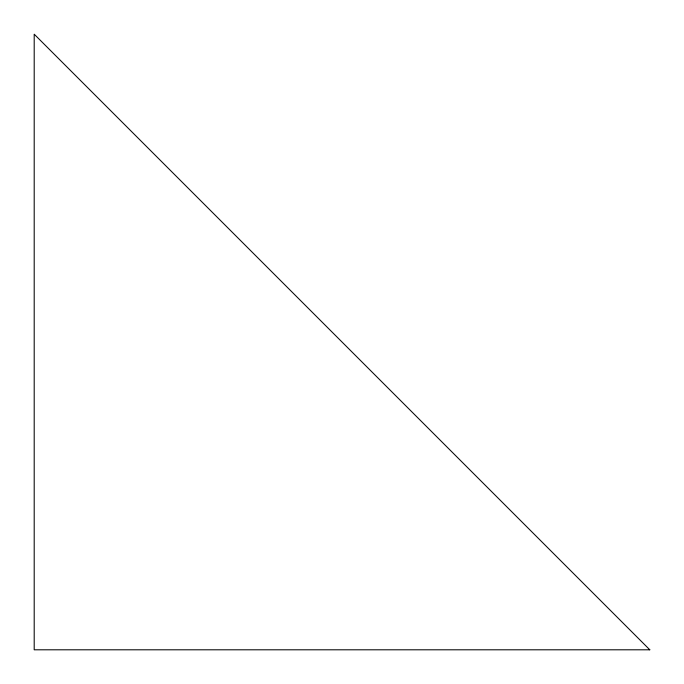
<?xml version="1.0" encoding="UTF-8"?>
<svg xmlns="http://www.w3.org/2000/svg" width="684" height="684" viewBox="0 0 684 684"><rect width="100%" height="100%" fill="white"/><g stroke="black" fill="none" stroke-linecap="round" stroke-linejoin="round"><path stroke-width="1.03" d="M649.8 649.8L34.2 649.8L34.2 34.2L649.8 649.8"/></g></svg>
